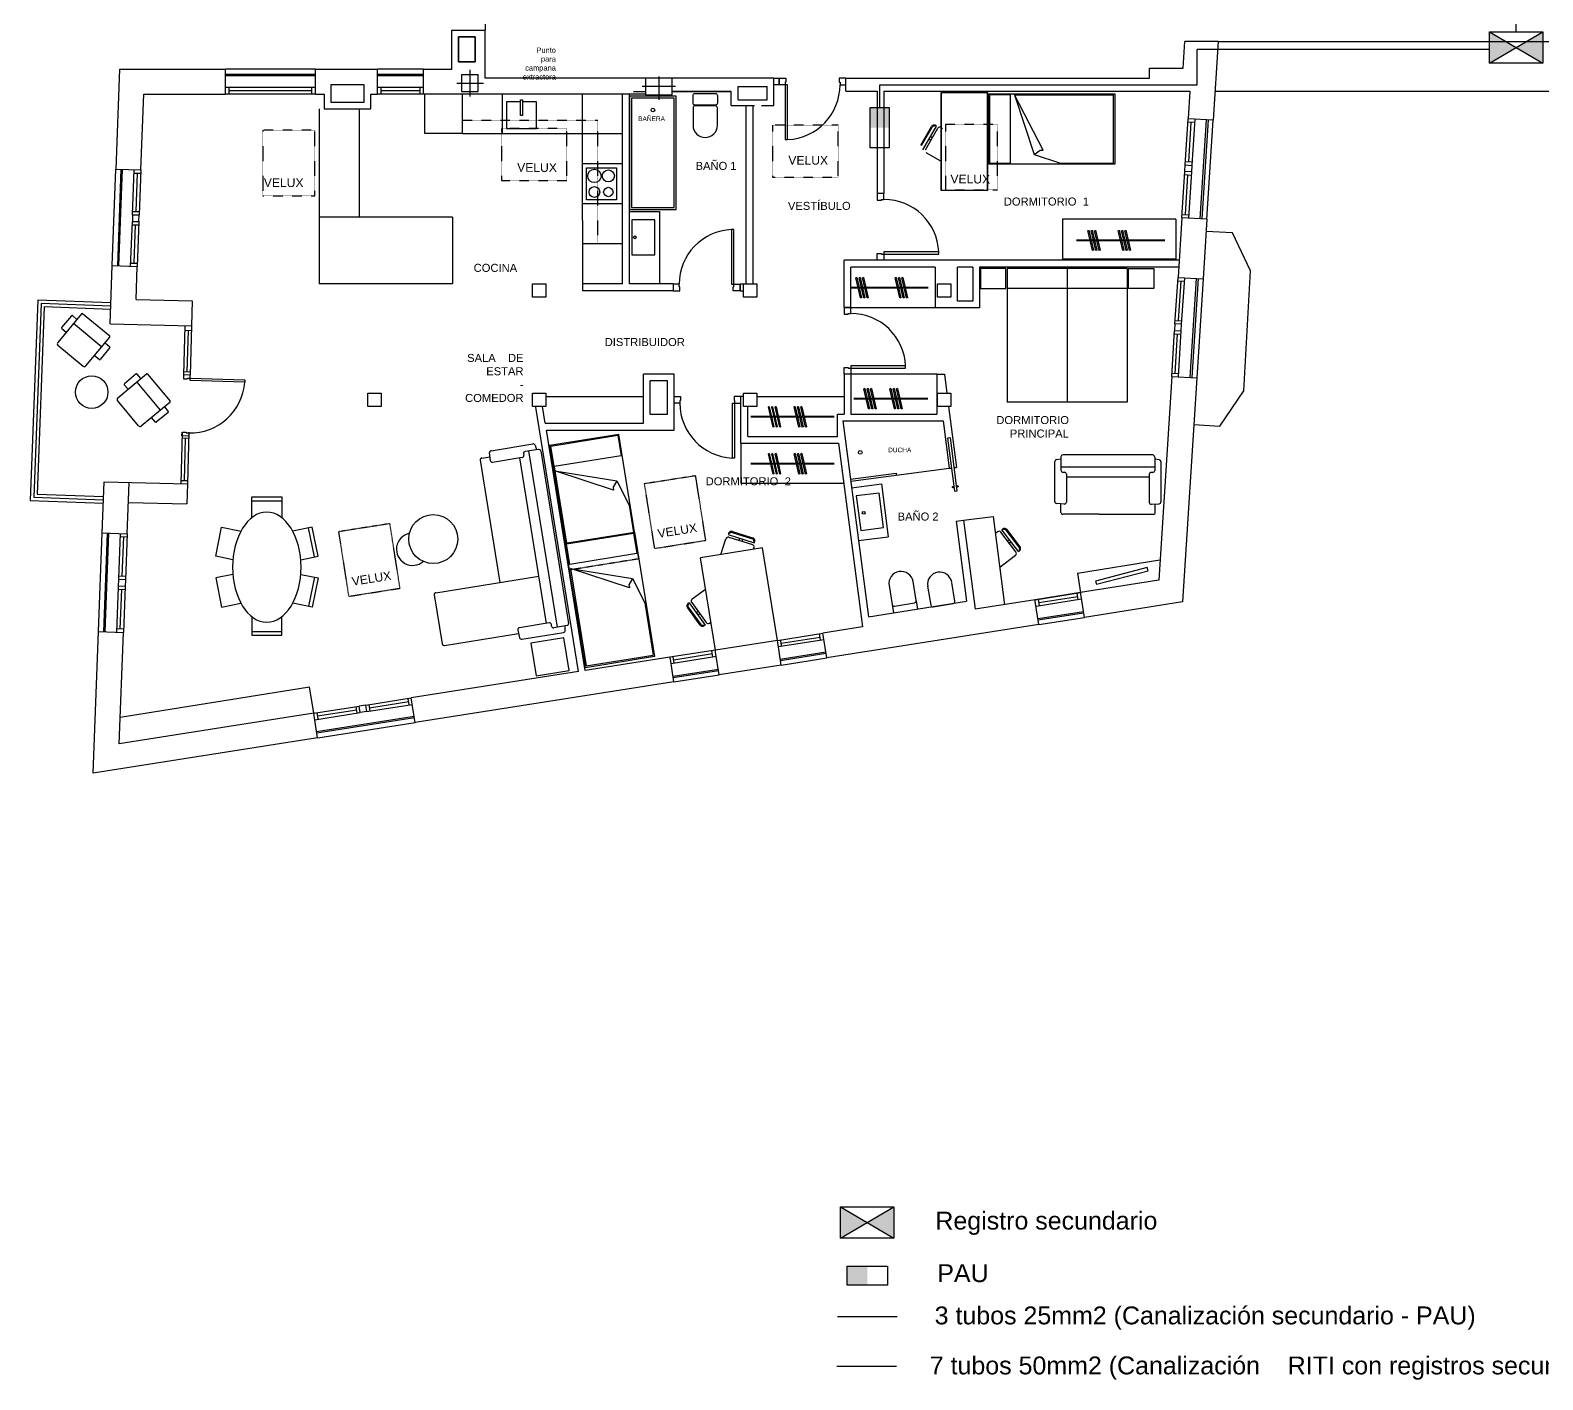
# Model space of a CAD drawing. Header units: millimetres. Extents: x -273070 to 132618, y -138782 to 20405.
# Drawn here: x -114873 to -89479, y -58194 to -35532 of the extents above; entities that cross this region are included whole.
import ezdxf

# ---------------------------------------------------------------- set-up
doc = ezdxf.new("R2010")
doc.units = ezdxf.units.MM
doc.linetypes.add('ACAD_ISO03W100', pattern=[30, 12, -18])
for name, color, linetype in [('1. ESTR - CUBIERTA', 160, 'Continuous'), ('1. MURO', 1, 'Continuous'), ('1. MURO MODIF', 1, 'Continuous'), ('12. MOB', 5, 'Continuous'), ('12. MOB ASEOS+COCINAS', 5, 'Continuous'), ('12. MOBILIARIO', 5, 'Continuous'), ('3. CARP', 4, 'Continuous'), ('3. CARPINTERIA', 4, 'Continuous'), ('4.1 ESTR REFORMADO', 1, 'Continuous'), ('6. PROYECCIÓN', 251, 'Continuous'), ('_aislante', 251, 'Continuous'), ('CABLE DE REGISTROS SECUNDARIOS', 50, 'Continuous'), ('LEYENDA', 7, 'Continuous'), ('Telecomunicaciones', 3, 'Continuous'), ('TEXTO', 140, 'Continuous')]:
    doc.layers.add(name, color=color, linetype=linetype)
doc.styles.get("Standard").update_dxf_attribs({"font": 'arial.ttf'})
doc.styles.add('texto 2', font='arial.ttf', dxfattribs={"height": 0.06})

# ---------------------------------------------------------------- blocks, each defined once
blk = doc.blocks.new('WC')
for points in [[(-0.214, -0.183), (-0.477, -0.183, -0.414214), (-0.659, 0), (-0.659, 0, -0.414214), (-0.477, 0.182), (-0.214, 0.182, -0.414214), (-0.184, 0.152), (-0.184, -0.153, -0.414214)], [(-0.143, -0.183), (-0.03, -0.183, 0.414214), (0, -0.153), (0, 0.152, 0.414214), (-0.03, 0.182), (-0.143, 0.182, 0.414214), (-0.173, 0.152), (-0.173, -0.153, 0.414214)]]:
    blk.add_lwpolyline(points, format="xyb", close=True)

msp = doc.modelspace()

# ---------------------------------------------------------------- hatches: boundary and pattern name
at = {"layer": 'LEYENDA'}
h = msp.add_hatch(color=256, dxfattribs=at)
h.dxf.hatch_style = 1
h.paths.add_polyline_path([(-101267, -55290), (-101267, -55597), (-100897, -55597), (-100820, -55552)])
h.paths.add_polyline_path([(-100897, -55597), (-101267, -55597), (-101267, -55814)])
h.paths.add_polyline_path([(-100373, -55290), (-100820, -55552), (-100743, -55597), (-100373, -55597)])
h.paths.add_polyline_path([(-100373, -55597), (-100743, -55597), (-100373, -55814)])
h = msp.add_hatch(color=256, dxfattribs=at)
h.dxf.hatch_style = 1
h.paths.add_polyline_path([(-101158, -56604), (-100820, -56604), (-100820, -56289), (-101158, -56289)])
at = {"layer": 'Telecomunicaciones'}
h = msp.add_hatch(color=256, dxfattribs=at)
h.dxf.hatch_style = 1
h.paths.add_polyline_path([(-90375, -35560), (-90375, -35866), (-90004, -35866), (-89928, -35821)])
h.paths.add_polyline_path([(-90004, -35866), (-90375, -35866), (-90375, -36083)])
h.paths.add_polyline_path([(-89480, -35560), (-89928, -35821), (-89851, -35866), (-89480, -35866)])
h.paths.add_polyline_path([(-89480, -35866), (-89851, -35866), (-89480, -36083)])
h = msp.add_hatch(color=256, dxfattribs=at)
h.dxf.hatch_style = 1
h.paths.add_polyline_path([(-100769, -36827), (-100769, -37166), (-100454, -37166), (-100454, -36827)])

# ---------------------------------------------------------------- linework, layer by layer
for points in [[(-112188, -41376), (-112187, -41323), (-112299, -41320), (-112300, -41384), (-112233, -41386), (-112233, -41375), (-112188, -41376)], [(-112213, -42295), (-112214, -42348), (-112326, -42345), (-112324, -42280), (-112257, -42282), (-112257, -42293), (-112213, -42295)]]:
    msp.add_lwpolyline(points)
msp.add_lwpolyline([(-112188, -41376), (-111270, -41401), (-111271, -41440), (-112189, -41415)], close=True)
msp.add_arc((-112189, -41375), 920, 268.5034, 355.9638)
at = {"layer": '1. ESTR - CUBIERTA'}
for p, q in [((-107681, -36064), (-107681, -35644)), ((-107681, -35644), (-107401, -35644)), ((-107401, -35644), (-107401, -36064)), ((-107401, -36064), (-107681, -36064))]:
    msp.add_line(p, q, dxfattribs=at)
at = {"layer": '1. MURO'}
for p, q in [((-107235, -28868), (-107235, -35532)), ((-107795, -36185), (-107795, -35532)), ((-107793, -35532), (-107235, -35532)), ((-107235, -36339), (-107235, -35532)), ((-107401, -35644), (-107681, -35644)), ((-107681, -35644), (-107681, -36064)), ((-107401, -36064), (-107401, -35644)), ((-95517, -36171), (-95489, -35723)), ((-94928, -35723), (-95489, -35723)), ((-94928, -35723), (-95012, -37042)), ((-94928, -35723), (-84928, -35723)), ((-94928, -35723), (-94928, -35723)), ((-113433, -37862), (-113370, -36186)), ((-113370, -36186), (-111595, -36186)), ((-111595, -36606), (-111595, -36186)), ((-110085, -36186), (-109042, -36186)), ((-110085, -36606), (-110085, -36186)), ((-109042, -36606), (-109042, -36186)), ((-108269, -36185), (-107795, -36185)), ((-108269, -36607), (-108269, -36185)), ((-107681, -36064), (-107401, -36064)), ((-107401, -36064), (-107401, -36064)), ((-96081, -36171), (-95517, -36171)), ((-96081, -36334), (-96081, -36171)), ((-109266, -36448), (-109826, -36448)), ((-109826, -36448), (-109826, -36739)), ((-109266, -36739), (-109266, -36448)), ((-102389, -36339), (-107235, -36339)), ((-104743, -36558), (-104545, -36558)), ((-104097, -36558), (-103103, -36558)), ((-103103, -36558), (-104097, -36558)), ((-103103, -36797), (-103103, -36558)), ((-102985, -36702), (-102985, -36478)), ((-102985, -36478), (-102501, -36478)), ((-102501, -36702), (-102501, -36478)), ((-102389, -36337), (-102299, -36337)), ((-102389, -36797), (-102389, -36339)), ((-102389, -36366), (-102389, -36339)), ((-102299, -36449), (-102389, -36449)), ((-102299, -36337), (-102299, -36449)), ((-101179, -36337), (-98589, -36337)), ((-101179, -36557), (-101179, -36337)), ((-101179, -36557), (-100651, -36557)), ((-100539, -36557), (-95402, -36557)), ((-98589, -36334), (-96081, -36334)), ((-95402, -36557), (-95431, -37015)), ((-94981, -36557), (-84885, -36557)), ((-113014, -37878), (-112966, -36606)), ((-112966, -36606), (-111595, -36606)), ((-110085, -36606), (-109938, -36606)), ((-109938, -36606), (-109938, -36851)), ((-109826, -36739), (-109266, -36739)), ((-109154, -36606), (-109042, -36606)), ((-109154, -36851), (-109154, -36606)), ((-104545, -36607), (-108269, -36607)), ((-104929, -39792), (-104929, -36594)), ((-104811, -39792), (-104811, -36594)), ((-103103, -36797), (-102713, -36797)), ((-102985, -36702), (-102501, -36702)), ((-102851, -39792), (-102851, -36797)), ((-102734, -39792), (-102734, -36797)), ((-102595, -36797), (-102389, -36797)), ((-109938, -36851), (-109154, -36851)), ((-95011, -37042), (-95431, -37019)), ((-95488, -37906), (-95481, -37794)), ((-95481, -37794), (-95369, -37801)), ((-95369, -37801), (-95377, -37912)), ((-113433, -37862), (-113014, -37877)), ((-95377, -37912), (-95488, -37906)), ((-100539, -38275), (-100651, -38275)), ((-113154, -38629), (-113158, -38741)), ((-113158, -38741), (-113047, -38746)), ((-113154, -38629), (-113042, -38634)), ((-113047, -38746), (-113042, -38634)), ((-95538, -38681), (-95601, -39680)), ((-95118, -38704), (-95538, -38681)), ((-95118, -38704), (-95182, -39707)), ((-113532, -40461), (-113495, -39485)), ((-113495, -39485), (-113075, -39500)), ((-113096, -40052), (-113075, -39501)), ((-101206, -40189), (-101206, -39395)), ((-95583, -39395), (-101206, -39395)), ((-101094, -40189), (-101094, -39513)), ((-99677, -39513), (-101094, -39513)), ((-99677, -39513), (-99677, -40195)), ((-99050, -39513), (-99305, -39513)), ((-99050, -39513), (-99050, -40083)), ((-95591, -39513), (-98938, -39513)), ((-98938, -39513), (-98938, -40195)), ((-106440, -40016), (-106440, -39792)), ((-106440, -39792), (-106216, -39792)), ((-106216, -39792), (-106216, -40016)), ((-104929, -39792), (-105601, -39792)), ((-105601, -39792), (-105601, -39909)), ((-104076, -39792), (-104811, -39792)), ((-104076, -39792), (-104076, -39909)), ((-102956, -39792), (-102900, -39792)), ((-102956, -39909), (-102956, -39792)), ((-102900, -40016), (-102900, -39792)), ((-102900, -39792), (-102676, -39792)), ((-102676, -39792), (-102676, -40016)), ((-99641, -40016), (-99641, -39792)), ((-99641, -39792), (-99417, -39792)), ((-99417, -39792), (-99417, -40016)), ((-95602, -39684), (-95182, -39707)), ((-113096, -40052), (-112154, -40077)), ((-112154, -40077), (-112165, -40497)), ((-106216, -40016), (-106440, -40016)), ((-104076, -39909), (-105601, -39909)), ((-102956, -39909), (-102900, -39909)), ((-102676, -40016), (-102900, -40016)), ((-99417, -40016), (-99641, -40016)), ((-99050, -40083), (-99305, -40083)), ((-98938, -40195), (-99677, -40195)), ((-113532, -40461), (-112165, -40497)), ((-95655, -40460), (-95662, -40572)), ((-95662, -40572), (-95550, -40578)), ((-95543, -40466), (-95655, -40460)), ((-95550, -40578), (-95543, -40466)), ((-104063, -41309), (-104578, -41309)), ((-104578, -42132), (-104578, -41309)), ((-104063, -42250), (-104063, -41309)), ((-99649, -41309), (-99524, -41309)), ((-99649, -41309), (-99649, -41981)), ((-99524, -41309), (-99483, -41628)), ((-95708, -41346), (-95927, -44769)), ((-95708, -41346), (-95289, -41368)), ((-95289, -41368), (-95529, -45132)), ((-109206, -41852), (-109206, -41628)), ((-109206, -41628), (-108982, -41628)), ((-108982, -41628), (-108982, -41852)), ((-106440, -41852), (-106440, -41628)), ((-106440, -41628), (-106216, -41628)), ((-106216, -41628), (-106216, -41852)), ((-104175, -41421), (-104466, -41421)), ((-104466, -41981), (-104466, -41421)), ((-104175, -41981), (-104175, -41421)), ((-102900, -41852), (-102900, -41628)), ((-102900, -41628), (-102676, -41628)), ((-102676, -41628), (-102676, -41852)), ((-99641, -41852), (-99641, -41628)), ((-99641, -41628), (-99417, -41628)), ((-99417, -41628), (-99417, -41852)), ((-108982, -41852), (-109206, -41852)), ((-106216, -41852), (-106440, -41852)), ((-105668, -46302), (-106383, -41861)), ((-106226, -42132), (-106271, -41852)), ((-102943, -42468), (-102943, -41684)), ((-102676, -41852), (-102900, -41852)), ((-102825, -42356), (-102825, -41852)), ((-99417, -41852), (-99641, -41852)), ((-99454, -41852), (-99321, -42872)), ((-106226, -42132), (-104578, -42132)), ((-104466, -41981), (-104175, -41981)), ((-101318, -42356), (-101318, -41981)), ((-101228, -42093), (-100799, -45385)), ((-99546, -42093), (-99443, -42888)), ((-106207, -42250), (-104063, -42250)), ((-105557, -46284), (-106207, -42250)), ((-101303, -42468), (-100901, -45552)), ((-99443, -42888), (-99405, -42883)), ((-99358, -42877), (-99321, -42872)), ((-113665, -43972), (-113632, -43114)), ((-113632, -43114), (-112235, -43151)), ((-113245, -43987), (-113213, -43130)), ((-112235, -43151), (-112244, -43487)), ((-113225, -43461), (-112244, -43487)), ((-99327, -43776), (-99205, -43760)), ((-99327, -43776), (-99152, -45119)), ((-99205, -43760), (-99010, -45254)), ((-113665, -43972), (-113245, -43987)), ((-113390, -44867), (-113386, -44755)), ((-113278, -44871), (-113390, -44867)), ((-113274, -44759), (-113386, -44755)), ((-113274, -44759), (-113278, -44871)), ((-95927, -44769), (-97240, -44976)), ((-100799, -45385), (-99152, -45119)), ((-98002, -45096), (-99010, -45254)), ((-97998, -45124), (-98002, -45096)), ((-97937, -45511), (-97998, -45124)), ((-97236, -45004), (-97240, -44976)), ((-97175, -45391), (-97236, -45004)), ((-95529, -45132), (-97175, -45391)), ((-113818, -48010), (-113727, -45628)), ((-113727, -45628), (-113307, -45644)), ((-113379, -47515), (-113307, -45644)), ((-100901, -45552), (-101567, -45657)), ((-101561, -45692), (-101567, -45657)), ((-101501, -46070), (-101561, -45692)), ((-97937, -45511), (-101501, -46071)), ((-102329, -45777), (-103370, -45940)), ((-103365, -45977), (-103370, -45940)), ((-102324, -45812), (-102329, -45777)), ((-102264, -46192), (-102324, -45812)), ((-104132, -46060), (-105557, -46284)), ((-104126, -46096), (-104132, -46060)), ((-104066, -46475), (-104126, -46096)), ((-103304, -46355), (-103365, -45977)), ((-102264, -46192), (-103304, -46355)), ((-105668, -46302), (-108476, -46744)), ((-104066, -46475), (-108411, -47159)), ((-109332, -46991), (-109350, -46880)), ((-109239, -46863), (-109349, -46880)), ((-109221, -46973), (-109332, -46991)), ((-109237, -46872), (-109239, -46863)), ((-109221, -46973), (-109237, -46872)), ((-108411, -47161), (-108476, -46744)), ((-110113, -47001), (-113379, -47515)), ((-110106, -47039), (-110112, -47001)), ((-110048, -47416), (-110106, -47039)), ((-110048, -47416), (-113818, -48010))]:
    msp.add_line(p, q, dxfattribs=at)
at = {"layer": '1. MURO', "color": 1}
for p, q in [((-100651, -36557), (-100651, -38275)), ((-100539, -36557), (-100539, -38275)), ((-99305, -40083), (-99305, -39513)), ((-101206, -41309), (-101206, -41981)), ((-101094, -41309), (-101094, -41981)), ((-102900, -41684), (-102943, -41684)), ((-101318, -41981), (-101206, -41981)), ((-101228, -42093), (-99546, -42093)), ((-101094, -41981), (-99649, -41981)), ((-102825, -42356), (-101318, -42356)), ((-102943, -42468), (-101303, -42468))]:
    msp.add_line(p, q, dxfattribs=at)
at = {"layer": '1. MURO MODIF'}
msp.add_lwpolyline([(-107631, -36278), (-107631, -36558), (-107351, -36558), (-107351, -36278)], close=True, dxfattribs=at)
at = {"layer": '12. MOB'}
for p, q in [((-114010, -40293), (-114411, -40775)), ((-114182, -40325), (-114347, -40523)), ((-114089, -40388), (-114166, -40323)), ((-113538, -40671), (-113994, -40292)), ((-114345, -40538), (-114268, -40603)), ((-113673, -40851), (-114146, -40457)), ((-114407, -40822), (-113985, -41174)), ((-113938, -41169), (-113536, -40687)), ((-113536, -40862), (-113701, -41060)), ((-113615, -40782), (-113538, -40846)), ((-113717, -41062), (-113794, -40997)), ((-113402, -41705), (-112920, -41304)), ((-113095, -41303), (-113293, -41468)), ((-113015, -41382), (-113079, -41305)), ((-112904, -41305), (-112525, -41761)), ((-113294, -41484), (-113230, -41561)), ((-113084, -41440), (-112690, -41913)), ((-113055, -42174), (-113406, -41752)), ((-112526, -41777), (-113008, -42178)), ((-112621, -41856), (-112556, -41933)), ((-112771, -42112), (-112836, -42035)), ((-112558, -41949), (-112756, -42114))]:
    msp.add_line(p, q, dxfattribs=at)
msp.add_circle((-113841, -41608), 273, dxfattribs=at)
for centre, radius, start, end in [((-114173, -40332), 11.2, 50.2286, 140.2286), ((-114001, -40300), 11.2, 50.2286, 140.2286), ((-114338, -40530), 11.2, 140.2286, 230.2286), ((-114385, -40797), 33.6, 140.2286, 230.2286), ((-113545, -40680), 11.2, 320.2286, 50.2286), ((-113545, -40855), 11.2, 320.2286, 50.2286), ((-113710, -41053), 11.2, 230.2286, 320.2286), ((-113964, -41148), 33.6, 230.2286, 320.2286), ((-113088, -41312), 11.2, 39.7714, 129.7714), ((-112913, -41312), 11.2, 39.7714, 129.7714), ((-113286, -41477), 11.2, 129.7714, 219.7714), ((-113381, -41731), 33.6, 129.7714, 219.7714), ((-112533, -41768), 11.2, 309.7714, 39.7714), ((-112763, -42105), 11.2, 219.7714, 309.7714), ((-112565, -41940), 11.2, 309.7714, 39.7714), ((-113030, -42152), 33.6, 219.7714, 309.7714)]:
    msp.add_arc(centre, radius, start, end, dxfattribs=at)
at = {"layer": '12. MOB ASEOS+COCINAS'}
msp.add_line((-109346, -36981), (-109346, -36982), dxfattribs=at)
at = {"layer": '12. MOBILIARIO'}
for p, q in [((-108247, -37266), (-108247, -36607)), ((-107617, -37266), (-107617, -36594)), ((-106945, -37266), (-106945, -36594)), ((-106642, -36735), (-106877, -36735)), ((-106877, -36735), (-106877, -37183)), ((-106642, -36966), (-106642, -36699)), ((-106642, -36699), (-106609, -36699)), ((-106609, -36699), (-106609, -36966)), ((-106609, -36699), (-106609, -36699)), ((-106373, -36735), (-106609, -36735)), ((-106373, -37183), (-106373, -36735)), ((-105601, -38728), (-105601, -36594)), ((-104027, -36639), (-104811, -36639)), ((-104811, -36639), (-104811, -38543)), ((-104061, -36673), (-104778, -36673)), ((-104778, -36673), (-104778, -38510)), ((-104061, -38510), (-104061, -36673)), ((-104027, -38543), (-104027, -36639)), ((-99587, -36583), (-99587, -38215)), ((-98802, -36583), (-99587, -36583)), ((-99579, -36583), (-99579, -38215)), ((-98794, -36583), (-99579, -36583)), ((-98802, -38215), (-98802, -36583)), ((-98794, -38215), (-98794, -36583)), ((-98777, -36602), (-96661, -36602)), ((-98777, -37778), (-98777, -36602)), ((-98766, -36618), (-98766, -37761)), ((-98417, -36618), (-98766, -36618)), ((-98417, -37761), (-98417, -36618)), ((-98345, -36618), (-97648, -36618)), ((-98345, -36618), (-98016, -37620)), ((-97866, -37543), (-98345, -36618)), ((-98345, -36618), (-96690, -36618)), ((-96690, -36618), (-96690, -37761)), ((-96661, -36602), (-96661, -37778)), ((-110021, -36851), (-110021, -39792)), ((-109349, -36851), (-109349, -38672)), ((-106609, -36966), (-106642, -36966)), ((-107617, -37266), (-108247, -37266)), ((-107617, -37266), (-105601, -37266)), ((-106877, -37183), (-106373, -37183)), ((-105601, -37266), (-104929, -37266)), ((-99922, -37459), (-99744, -37150)), ((-99908, -37467), (-99730, -37158)), ((-99887, -37538), (-99658, -37140)), ((-99842, -37539), (-99635, -37178)), ((-99726, -37336), (-99759, -37317)), ((-99582, -37164), (-99555, -37179)), ((-99752, -37381), (-99785, -37362)), ((-98016, -37620), (-97919, -37543)), ((-97919, -37543), (-97866, -37543)), ((-104929, -37776), (-105601, -37776)), ((-99587, -37731), (-99828, -37592)), ((-96661, -37778), (-98777, -37778)), ((-98766, -37761), (-98417, -37761)), ((-98016, -37620), (-97576, -37761)), ((-97576, -37761), (-96690, -37761)), ((-105536, -37844), (-105032, -37844)), ((-105536, -38382), (-105536, -37844)), ((-105032, -37844), (-105032, -38382)), ((-99587, -38215), (-98802, -38215)), ((-99579, -38215), (-98794, -38215)), ((-104929, -38448), (-105601, -38448)), ((-105032, -38382), (-105536, -38382)), ((-104811, -38543), (-104027, -38543)), ((-104811, -38576), (-104307, -38576)), ((-104778, -38510), (-104061, -38510)), ((-104307, -38576), (-104307, -39792)), ((-107784, -38672), (-110021, -38672)), ((-107784, -38672), (-107784, -39792)), ((-105601, -38728), (-105601, -39792)), ((-104384, -38717), (-104771, -38717)), ((-104771, -38717), (-104771, -39302)), ((-104384, -39302), (-104384, -38717)), ((-97542, -38704), (-97542, -39376)), ((-95638, -38704), (-97542, -38704)), ((-95638, -38704), (-95638, -39376)), ((-97080, -39056), (-97307, -39056)), ((-97077, -39067), (-97307, -39067)), ((-96569, -39056), (-97212, -39056)), ((-96567, -39067), (-97212, -39067)), ((-97039, -39231), (-97117, -38893)), ((-97101, -38889), (-97023, -39227)), ((-97024, -39056), (-97062, -39056)), ((-96983, -39231), (-97061, -38893)), ((-97021, -39067), (-97060, -39067)), ((-97045, -38889), (-96967, -39227)), ((-96968, -39056), (-97006, -39056)), ((-96927, -39231), (-97005, -38893)), ((-96965, -39067), (-97004, -39067)), ((-96989, -38889), (-96911, -39227)), ((-96529, -39231), (-96607, -38893)), ((-96591, -38889), (-96513, -39227)), ((-96513, -39056), (-96552, -39056)), ((-96473, -39231), (-96551, -38893)), ((-96511, -39067), (-96550, -39067)), ((-96535, -38889), (-96457, -39227)), ((-96457, -39056), (-96496, -39056)), ((-96417, -39231), (-96495, -38893)), ((-96455, -39067), (-96494, -39067)), ((-96479, -38889), (-96401, -39227)), ((-95825, -39056), (-96440, -39056)), ((-95825, -39067), (-96438, -39067)), ((-104929, -39120), (-105601, -39120)), ((-104771, -39302), (-104384, -39302)), ((-97023, -39227), (-97039, -39231)), ((-96967, -39227), (-96983, -39231)), ((-96911, -39227), (-96927, -39231)), ((-96513, -39227), (-96529, -39231)), ((-96457, -39227), (-96473, -39231)), ((-96401, -39227), (-96417, -39231)), ((-98492, -39535), (-98918, -39535)), ((-98918, -39535), (-98918, -39871)), ((-98492, -39871), (-98492, -39535)), ((-98470, -39535), (-98470, -41775)), ((-96454, -39535), (-98470, -39535)), ((-95638, -39376), (-97542, -39376)), ((-97462, -39535), (-97462, -41775)), ((-96454, -39535), (-96454, -41775)), ((-96431, -39871), (-96431, -39535)), ((-96431, -39535), (-96006, -39535)), ((-96006, -39535), (-96006, -39871)), ((-107784, -39792), (-110021, -39792)), ((-100975, -39851), (-101094, -39851)), ((-100972, -39863), (-101094, -39863)), ((-100996, -39684), (-101012, -39688)), ((-100934, -40026), (-101012, -39688)), ((-100996, -39684), (-100918, -40023)), ((-100315, -39852), (-100957, -39852)), ((-100919, -39852), (-100957, -39852)), ((-100312, -39863), (-100957, -39863)), ((-100940, -39684), (-100956, -39688)), ((-100878, -40026), (-100956, -39688)), ((-100916, -39863), (-100955, -39863)), ((-100940, -39684), (-100862, -40023)), ((-100863, -39852), (-100901, -39852)), ((-100884, -39684), (-100900, -39688)), ((-100822, -40026), (-100900, -39688)), ((-100860, -39863), (-100899, -39863)), ((-100884, -39684), (-100806, -40023)), ((-100336, -39684), (-100353, -39688)), ((-100275, -40026), (-100353, -39688)), ((-100336, -39684), (-100258, -40023)), ((-100259, -39852), (-100298, -39852)), ((-100280, -39684), (-100297, -39688)), ((-100219, -40026), (-100297, -39688)), ((-100256, -39863), (-100295, -39863)), ((-100280, -39684), (-100202, -40023)), ((-100203, -39852), (-100242, -39852)), ((-100224, -39684), (-100241, -39688)), ((-100163, -40026), (-100241, -39688)), ((-100200, -39863), (-100239, -39863)), ((-100224, -39684), (-100146, -40023)), ((-99800, -39852), (-100186, -39852)), ((-99800, -39863), (-100183, -39863)), ((-100918, -40023), (-100934, -40026)), ((-100862, -40023), (-100878, -40026)), ((-100806, -40023), (-100822, -40026)), ((-100258, -40023), (-100275, -40026)), ((-100202, -40023), (-100219, -40026)), ((-100146, -40023), (-100163, -40026)), ((-98918, -39871), (-98492, -39871)), ((-96454, -39871), (-98470, -39871)), ((-96006, -39871), (-96431, -39871)), ((-101094, -40189), (-99677, -40189)), ((-99649, -41309), (-101094, -41309)), ((-100860, -41549), (-100876, -41553)), ((-100798, -41891), (-100876, -41553)), ((-100860, -41549), (-100782, -41887)), ((-100804, -41549), (-100820, -41553)), ((-100742, -41891), (-100820, -41553)), ((-100804, -41549), (-100726, -41887)), ((-100748, -41549), (-100764, -41553)), ((-100686, -41891), (-100764, -41553)), ((-100748, -41549), (-100670, -41887)), ((-100425, -41549), (-100442, -41553)), ((-100364, -41891), (-100442, -41553)), ((-100425, -41549), (-100347, -41887)), ((-100369, -41549), (-100386, -41553)), ((-100308, -41891), (-100386, -41553)), ((-100369, -41549), (-100291, -41887)), ((-100313, -41549), (-100330, -41553)), ((-100252, -41891), (-100330, -41553)), ((-100313, -41549), (-100235, -41887)), ((-106216, -41684), (-104578, -41684)), ((-102676, -41684), (-101206, -41684)), ((-102464, -41853), (-102480, -41857)), ((-102402, -42195), (-102480, -41857)), ((-102464, -41853), (-102386, -42191)), ((-102408, -41853), (-102424, -41857)), ((-102346, -42195), (-102424, -41857)), ((-102408, -41853), (-102330, -42191)), ((-102352, -41853), (-102368, -41857)), ((-102290, -42195), (-102368, -41857)), ((-102352, -41853), (-102274, -42191)), ((-102029, -41853), (-102046, -41857)), ((-101968, -42195), (-102046, -41857)), ((-102029, -41853), (-101951, -42191)), ((-101973, -41853), (-101990, -41857)), ((-101912, -42195), (-101990, -41857)), ((-101973, -41853), (-101895, -42191)), ((-101917, -41853), (-101934, -41857)), ((-101856, -42195), (-101934, -41857)), ((-101917, -41853), (-101839, -42191)), ((-100404, -41716), (-101046, -41716)), ((-100401, -41727), (-101046, -41727)), ((-100782, -41887), (-100798, -41891)), ((-100726, -41887), (-100742, -41891)), ((-100670, -41887), (-100686, -41891)), ((-100348, -41716), (-100387, -41716)), ((-100345, -41727), (-100384, -41727)), ((-100347, -41887), (-100364, -41891)), ((-100292, -41716), (-100331, -41716)), ((-100289, -41727), (-100328, -41727)), ((-100291, -41887), (-100308, -41891)), ((-99804, -41716), (-100275, -41716)), ((-99804, -41727), (-100272, -41727)), ((-100235, -41887), (-100252, -41891)), ((-96454, -41775), (-98470, -41775)), ((-102008, -42020), (-102777, -42020)), ((-102005, -42032), (-102777, -42032)), ((-101952, -42020), (-101991, -42020)), ((-101949, -42032), (-101988, -42032)), ((-101896, -42020), (-101935, -42020)), ((-101893, -42032), (-101932, -42032)), ((-101373, -42020), (-101879, -42020)), ((-101373, -42032), (-101876, -42032)), ((-104992, -42319), (-106153, -42506)), ((-106135, -42515), (-105007, -42333)), ((-105007, -42333), (-104952, -42677)), ((-104655, -44409), (-104992, -42319)), ((-102386, -42191), (-102402, -42195)), ((-102330, -42191), (-102346, -42195)), ((-102274, -42191), (-102290, -42195)), ((-101951, -42191), (-101968, -42195)), ((-101895, -42191), (-101912, -42195)), ((-101839, -42191), (-101856, -42195)), ((-107148, -42758), (-107160, -42627)), ((-107133, -42592), (-106433, -42479)), ((-106590, -42644), (-106586, -42670)), ((-106342, -42571), (-106563, -42606)), ((-106023, -45556), (-106500, -42596)), ((-106396, -42502), (-106374, -42576)), ((-106300, -42597), (-105834, -45492)), ((-106153, -42506), (-105873, -44247)), ((-106079, -42859), (-106135, -42515)), ((-102943, -42468), (-102943, -43140)), ((-102464, -42642), (-102480, -42646)), ((-102402, -42984), (-102480, -42646)), ((-102464, -42642), (-102386, -42980)), ((-102408, -42642), (-102424, -42646)), ((-102346, -42984), (-102424, -42646)), ((-102408, -42642), (-102330, -42980)), ((-102352, -42642), (-102368, -42646)), ((-102290, -42984), (-102368, -42646)), ((-102352, -42642), (-102274, -42980)), ((-102029, -42642), (-102046, -42646)), ((-101968, -42984), (-102046, -42646)), ((-102029, -42642), (-101951, -42980)), ((-101973, -42642), (-101990, -42646)), ((-101912, -42984), (-101990, -42646)), ((-101973, -42642), (-101895, -42980)), ((-101917, -42642), (-101934, -42646)), ((-101856, -42984), (-101934, -42646)), ((-101917, -42642), (-101839, -42980)), ((-107320, -42753), (-106990, -44804)), ((-107292, -42715), (-107154, -42693)), ((-106613, -42707), (-107110, -42788)), ((-106206, -45492), (-106654, -42714)), ((-104952, -42677), (-106079, -42859)), ((-106079, -42863), (-105968, -43551)), ((-102008, -42809), (-102777, -42809)), ((-102005, -42820), (-102777, -42820)), ((-101952, -42809), (-101991, -42809)), ((-101949, -42820), (-101988, -42820)), ((-101896, -42809), (-101935, -42809)), ((-101893, -42820), (-101932, -42820)), ((-101373, -42809), (-101879, -42809)), ((-101373, -42820), (-101876, -42820)), ((-101096, -43103), (-99443, -42888)), ((-97673, -43446), (-97673, -42772)), ((-97644, -42739), (-97568, -42729)), ((-97568, -42697), (-97568, -42920)), ((-97568, -42861), (-95993, -42861)), ((-96026, -42664), (-97535, -42664)), ((-95993, -42701), (-95993, -42924)), ((-95917, -42743), (-95993, -42734)), ((-95888, -43450), (-95888, -42776)), ((-106068, -42930), (-105027, -43096)), ((-105079, -43256), (-106068, -42930)), ((-106068, -42930), (-105872, -44146)), ((-105027, -43096), (-105087, -43203)), ((-105027, -43096), (-104818, -43507)), ((-102943, -43140), (-101216, -43140)), ((-102386, -42980), (-102402, -42984)), ((-102330, -42980), (-102346, -42984)), ((-102274, -42980), (-102290, -42984)), ((-101951, -42980), (-101968, -42984)), ((-101895, -42980), (-101912, -42984)), ((-101839, -42980), (-101856, -42984)), ((-101101, -43070), (-100337, -42970)), ((-101082, -43214), (-100582, -43149)), ((-100582, -43149), (-100466, -44038)), ((-100337, -42970), (-100332, -43004)), ((-97535, -42953), (-97509, -42953)), ((-97476, -42986), (-97476, -43455)), ((-97476, -43032), (-96085, -43032)), ((-96085, -42990), (-96085, -43459)), ((-96026, -42957), (-96052, -42957)), ((-111150, -43716), (-111150, -43369)), ((-111150, -43369), (-110651, -43369)), ((-110651, -43369), (-110651, -43716)), ((-105087, -43203), (-105079, -43256)), ((-100622, -43303), (-101005, -43353)), ((-101005, -43353), (-100929, -43934)), ((-100546, -43884), (-100622, -43303)), ((-111150, -43436), (-110651, -43436)), ((-104818, -43507), (-104744, -43964)), ((-97511, -43488), (-97642, -43479)), ((-97568, -43628), (-97568, -43490)), ((-96926, -43661), (-97535, -43661)), ((-96926, -43661), (-96018, -43661)), ((-96050, -43492), (-95918, -43483)), ((-95984, -43627), (-95984, -43488)), ((-111759, -44364), (-111659, -43875)), ((-111659, -43875), (-111334, -43942)), ((-110138, -43875), (-110467, -43943)), ((-110103, -44377), (-110203, -43889)), ((-110037, -44364), (-110138, -43875)), ((-100929, -43934), (-100546, -43884)), ((-99205, -43760), (-98707, -43695)), ((-98707, -43695), (-98513, -45182)), ((-98280, -44285), (-98559, -43920)), ((-98269, -44212), (-98486, -43928)), ((-98256, -44202), (-98473, -43918)), ((-105889, -44148), (-104728, -43961)), ((-105552, -46238), (-105889, -44148)), ((-105870, -44157), (-104742, -43976)), ((-105815, -44501), (-105870, -44157)), ((-104742, -43976), (-104687, -44320)), ((-104728, -43961), (-104391, -46051)), ((-103277, -44335), (-103194, -44070)), ((-103154, -44001), (-102716, -44139)), ((-103145, -44045), (-102748, -44169)), ((-103089, -43965), (-102748, -44072)), ((-103084, -43950), (-102744, -44057)), ((-102971, -44099), (-102960, -44062)), ((-102922, -44115), (-102910, -44078)), ((-100966, -44103), (-100466, -44038)), ((-98632, -43954), (-98669, -43982)), ((-98324, -44291), (-98577, -43961)), ((-98466, -44105), (-98436, -44082)), ((-98435, -44147), (-98404, -44123)), ((-111471, -44423), (-111759, -44364)), ((-110331, -44424), (-110037, -44364)), ((-104687, -44320), (-105815, -44501)), ((-102580, -44223), (-103619, -44390)), ((-103369, -45940), (-103619, -44390)), ((-102723, -44218), (-102732, -44247)), ((-102329, -45777), (-102580, -44223)), ((-98595, -44548), (-98331, -44346)), ((-97292, -44650), (-95909, -44427)), ((-111471, -44671), (-111759, -44730)), ((-110331, -44670), (-110037, -44730)), ((-105803, -44573), (-104762, -44738)), ((-104814, -44898), (-105803, -44573)), ((-105803, -44573), (-105540, -46206)), ((-100284, -44621), (-100284, -44621)), ((-99636, -44634), (-99636, -44634)), ((-97292, -44650), (-97239, -44982)), ((-96120, -44556), (-96987, -44781)), ((-96973, -44835), (-96106, -44610)), ((-96106, -44610), (-96120, -44556)), ((-111759, -44730), (-111659, -45219)), ((-110103, -44716), (-110203, -45205)), ((-110037, -44730), (-110138, -45219)), ((-108063, -44977), (-106334, -44698)), ((-104762, -44738), (-104823, -44846)), ((-104823, -44846), (-104814, -44898)), ((-104762, -44738), (-104553, -45150)), ((-103533, -44926), (-103758, -45088)), ((-100454, -44855), (-100402, -45173)), ((-99999, -45108), (-100050, -44790)), ((-99806, -44868), (-99754, -45186)), ((-99351, -45121), (-99402, -44803)), ((-96987, -44781), (-96973, -44835)), ((-111659, -45219), (-111336, -45152)), ((-110138, -45219), (-110465, -45151)), ((-108090, -45014), (-107958, -45834)), ((-105615, -45741), (-105726, -45053)), ((-104553, -45150), (-104412, -46025)), ((-103811, -45148), (-103543, -45520)), ((-103767, -45143), (-103524, -45480)), ((-100402, -45173), (-100379, -45317)), ((-100364, -45201), (-100027, -45147)), ((-99998, -45114), (-99976, -45252)), ((-99716, -45214), (-99379, -45159)), ((-97240, -44976), (-97239, -44982)), ((-111150, -45381), (-111150, -45693)), ((-110651, -45693), (-110651, -45381)), ((-104498, -45388), (-104391, -46051)), ((-103838, -45230), (-103629, -45520)), ((-103825, -45220), (-103616, -45510)), ((-103661, -45290), (-103692, -45313)), ((-103631, -45332), (-103662, -45355)), ((-111150, -45627), (-110651, -45627)), ((-111150, -45693), (-110651, -45693)), ((-107920, -45861), (-106678, -45661)), ((-106685, -45605), (-106656, -45733)), ((-106161, -45485), (-106658, -45565)), ((-106618, -45758), (-105918, -45645)), ((-106119, -45538), (-106123, -45512)), ((-105861, -45529), (-106081, -45565)), ((-105891, -45612), (-105893, -45535)), ((-103470, -45489), (-103445, -45471)), ((-105916, -45733), (-106468, -45822)), ((-106468, -45822), (-106379, -46375)), ((-105826, -46286), (-105916, -45733)), ((-104391, -46051), (-105552, -46238)), ((-105540, -46206), (-104412, -46025)), ((-106379, -46375), (-105826, -46286)), ((-113361, -47070), (-110184, -46559)), ((-110113, -47001), (-110184, -46559))]:
    msp.add_line(p, q, dxfattribs=at)
at = {"layer": '12. MOBILIARIO', "linetype": 'ACAD_ISO03W100', "ltscale": 0.005}
for p in [(-107617, -37042), (-105343, -39120)]:
    msp.add_line(p, (-105343, -37042), dxfattribs=at)
at = {"layer": '12. MOBILIARIO', "linetype": 'ACAD_ISO03W100', "ltscale": 0.003}
msp.add_line((-104655, -44409), (-105816, -44596), dxfattribs=at)
at = {"layer": '12. MOBILIARIO'}
for centre, radius in [((-104419, -36871), 30.8), ((-105402, -37979), 112), ((-105167, -37979), 101), ((-105402, -38248), 89.6), ((-105167, -38248), 78.4), ((-104723, -39009), 23.1), ((-100937, -42622), 30.8), ((-108106, -44076), 412), ((-100880, -43637), 23.1)]:
    msp.add_circle(centre, radius, dxfattribs=at)
for centre, radius, start, end in [((-99697, -37176), 53.4, 42.325, 150.081), ((-99697, -37176), 37.4, 60.9045, 150.081), ((-99601, -37198), 39, 60.081, 150.081), ((-107128, -42624), 32.8, 99.152, 185.3379), ((-106557, -42639), 32.8, 99.152, 189.152), ((-106428, -42511), 32.8, 16.277, 99.152), ((-106339, -42612), 41.8, 21.3089, 94.1478), ((-107287, -42748), 33.6, 99.152, 189.152), ((-107116, -42755), 32.8, 185.3379, 279.152), ((-106618, -42675), 32.8, 279.152, 9.152), ((-97640, -42772), 32.8, 97.125, 180), ((-97535, -42697), 32.8, 90, 180), ((-96035, -42705), 41.8, 5.0042, 77.8431), ((-95921, -42776), 32.8, 0, 82.875), ((-97535, -42920), 32.8, 180, 270), ((-97509, -42986), 32.8, 0, 90), ((-96052, -42990), 32.8, 90, 180), ((-96026, -42924), 32.8, 270, 0), ((-97640, -43446), 32.8, 180, 266.1859), ((-97535, -43628), 32.8, 180, 270), ((-97509, -43455), 32.8, 266.1859, 0), ((-96052, -43459), 32.8, 180, 273.8141), ((-96018, -43627), 33.6, 270, 0), ((-95921, -43450), 32.8, 273.8141, 0), ((-98516, -43951), 53.4, 37.4707, 145.2267), ((-98516, -43951), 37.4, 37.4707, 126.6472), ((-108452, -44246), 272, 101.67, 310.8796), ((-103156, -44082), 39, 72.5536, 162.5536), ((-103100, -44001), 53.4, 72.5536, 180.3095), ((-103100, -44001), 37.4, 72.5536, 161.7301), ((-102760, -44108), 37.4, 343.3771, 72.5536), ((-102760, -44206), 39, 342.5536, 72.5536), ((-102760, -44108), 53.4, 324.7977, 72.5536), ((-98608, -43985), 39, 37.4707, 127.4707), ((-98355, -44315), 39, 307.4707, 37.4707), ((-98298, -44234), 53.4, 289.7148, 37.4707), ((-98298, -44234), 37.4, 308.2942, 37.4707), ((-100252, -44823), 204, 99.152, 189.152), ((-100252, -44823), 204, 9.152, 99.152), ((-99604, -44835), 204, 99.152, 189.152), ((-99604, -44835), 204, 9.152, 99.152), ((-108058, -45009), 32.8, 99.152, 189.152), ((-103795, -45199), 53.4, 107.9944, 215.7504), ((-103795, -45199), 37.4, 126.5739, 215.7504), ((-103736, -45120), 39, 125.7504, 215.7504), ((-100369, -45168), 33.6, 189.152, 279.152), ((-100032, -45114), 33.6, 279.152, 9.152), ((-99721, -45180), 33.6, 189.152, 279.152), ((-99384, -45126), 33.6, 279.152, 9.152), ((-106653, -45597), 32.8, 99.152, 192.9661), ((-106156, -45517), 32.8, 9.152, 99.152), ((-106087, -45533), 32.8, 189.152, 279.152), ((-105923, -45613), 32.8, 279.152, 2.027), ((-105866, -45497), 32.8, 279.152, 9.152), ((-103586, -45488), 53.4, 215.7504, 323.5063), ((-103586, -45488), 37.4, 215.7504, 304.9268), ((-103493, -45457), 39, 215.7504, 305.7504), ((-107926, -45829), 32.8, 189.152, 279.152), ((-106624, -45726), 32.8, 192.9661, 279.152)]:
    msp.add_arc(centre, radius, start, end, dxfattribs=at)
at = {"layer": '12. MOBILIARIO', "extrusion": (0, 0, -1)}
msp.add_ellipse((-110901, -44549), major_axis=(0, 924), ratio=0.622382, dxfattribs=at)
at = {"layer": '3. CARP'}
for p, q in [((-107681, -35532), (-107681, -35532)), ((-110085, -36494), (-111595, -36494)), ((-111539, -36494), (-111539, -36606)), ((-110149, -36550), (-111539, -36550)), ((-110149, -36495), (-110149, -36607)), ((-108269, -36495), (-109042, -36494)), ((-108986, -36494), (-108986, -36606)), ((-108333, -36551), (-108986, -36550)), ((-108333, -36495), (-108333, -36607)), ((-110085, -36606), (-111595, -36606)), ((-108269, -36607), (-109042, -36606)), ((-95481, -37793), (-95431, -37019)), ((-95323, -37082), (-95435, -37075)), ((-95319, -37024), (-95369, -37799)), ((-95421, -37740), (-95379, -37079)), ((-95477, -37737), (-95365, -37743)), ((-113154, -38629), (-113126, -37874)), ((-113128, -37930), (-113016, -37934)), ((-113096, -38576), (-113072, -37932)), ((-113014, -37878), (-113042, -38634)), ((-95538, -38680), (-95488, -37906)), ((-95381, -37969), (-95492, -37962)), ((-95479, -38627), (-95437, -37965)), ((-95377, -37911), (-95427, -38686)), ((-113152, -38574), (-113040, -38578)), ((-113187, -39497), (-113158, -38741)), ((-113161, -38797), (-113049, -38802)), ((-113129, -39443), (-113105, -38799)), ((-113047, -38746), (-113075, -39501)), ((-95535, -38624), (-95423, -38630)), ((-113185, -39441), (-113073, -39445)), ((-95655, -40460), (-95602, -39685)), ((-95605, -39741), (-95494, -39747)), ((-95595, -40407), (-95550, -39744)), ((-95543, -40466), (-95490, -39693)), ((-114691, -40121), (-114815, -43374)), ((-113521, -40165), (-114691, -40121)), ((-114638, -40179), (-114757, -43320)), ((-113523, -40221), (-114638, -40179)), ((-112277, -40494), (-112299, -41320)), ((-112279, -40571), (-112167, -40574)), ((-112223, -40572), (-112241, -41266)), ((-112165, -40497), (-112187, -41323)), ((-95708, -41347), (-95662, -40572)), ((-95665, -40628), (-95554, -40634)), ((-95651, -40404), (-95539, -40410)), ((-95596, -41353), (-95550, -40578)), ((-95649, -41294), (-95610, -40631)), ((-112297, -41264), (-112185, -41267)), ((-95705, -41291), (-95593, -41297)), ((-112324, -42280), (-112347, -43148)), ((-112215, -42387), (-112327, -42384)), ((-112271, -42385), (-112290, -43094)), ((-112212, -42283), (-112235, -43151)), ((-112345, -43092), (-112233, -43095)), ((-114815, -43374), (-113643, -43418)), ((-114757, -43320), (-113641, -43362)), ((-113419, -45639), (-113357, -43983)), ((-113247, -44043), (-113359, -44039)), ((-113328, -44702), (-113303, -44041)), ((-113245, -43987), (-113274, -44759)), ((-113245, -43987), (-113245, -43987)), ((-113280, -44927), (-113392, -44923)), ((-113272, -44704), (-113384, -44700)), ((-113361, -45586), (-113336, -44925)), ((-113278, -44871), (-113307, -45644)), ((-98002, -45096), (-97240, -44976)), ((-97223, -45086), (-97985, -45206)), ((-97929, -45198), (-97947, -45087)), ((-97938, -45142), (-97286, -45040)), ((-97277, -45095), (-97295, -44984)), ((-113305, -45588), (-113417, -45584)), ((-102329, -45777), (-101567, -45657)), ((-101604, -45776), (-101622, -45665)), ((-103370, -45940), (-104132, -46060)), ((-103410, -46060), (-103428, -45949)), ((-101549, -45767), (-102312, -45888)), ((-102256, -45879), (-102274, -45769)), ((-102265, -45824), (-101613, -45721)), ((-101549, -45767), (-101549, -45767)), ((-103353, -46051), (-104114, -46171)), ((-104059, -46162), (-104076, -46053)), ((-103419, -46005), (-104067, -46108)), ((-110113, -47000), (-109350, -46880)), ((-110048, -47046), (-109391, -46943)), ((-109382, -46998), (-109400, -46888)), ((-109239, -46863), (-108476, -46743)), ((-109221, -46973), (-108461, -46854)), ((-109166, -46965), (-109184, -46854)), ((-109175, -46910), (-108518, -46806)), ((-108509, -46862), (-108526, -46751)), ((-110095, -47111), (-109332, -46991)), ((-110040, -47102), (-110057, -46991))]:
    msp.add_line(p, q, dxfattribs=at)
at = {"layer": '3. CARPINTERIA', "color": 6}
for p, q in [((-102299, -36449), (-102299, -36337)), ((-102299, -36337), (-102185, -36337)), ((-102196, -36449), (-102299, -36449)), ((-102185, -36404), (-102196, -36404)), ((-102196, -36404), (-102196, -36449)), ((-102196, -36449), (-102196, -37367)), ((-102157, -36449), (-102196, -36449)), ((-102185, -36337), (-102185, -36404)), ((-102157, -37367), (-102157, -36449)), ((-101179, -36337), (-101289, -36337)), ((-101289, -36337), (-101289, -36404)), ((-101289, -36404), (-101277, -36404)), ((-101277, -36404), (-101277, -36449)), ((-101277, -36449), (-101179, -36449)), ((-101179, -36449), (-101179, -36337)), ((-102196, -37367), (-102157, -37367)), ((-100539, -38275), (-100651, -38275)), ((-100651, -38275), (-100651, -38385)), ((-100539, -38373), (-100539, -38275)), ((-100651, -38385), (-100583, -38385)), ((-100583, -38385), (-100583, -38373)), ((-100583, -38373), (-100539, -38373)), ((-103060, -38879), (-103099, -38879)), ((-103099, -38879), (-103099, -39797)), ((-103060, -39797), (-103060, -38879)), ((-100651, -39395), (-100651, -39281)), ((-100651, -39281), (-100583, -39281)), ((-100583, -39281), (-100583, -39292)), ((-100583, -39292), (-100539, -39292)), ((-99620, -39253), (-100539, -39253)), ((-100539, -39253), (-100539, -39292)), ((-100539, -39292), (-99620, -39292)), ((-100539, -39292), (-100539, -39395)), ((-99620, -39292), (-99620, -39253)), ((-100539, -39395), (-100651, -39395)), ((-103978, -39797), (-104076, -39797)), ((-104076, -39797), (-104076, -39909)), ((-103978, -39842), (-103978, -39797)), ((-103967, -39842), (-103978, -39842)), ((-103967, -39909), (-103967, -39842)), ((-103099, -39797), (-103060, -39797)), ((-103071, -39909), (-103071, -39842)), ((-103071, -39842), (-103060, -39842)), ((-103060, -39797), (-102956, -39797)), ((-103060, -39842), (-103060, -39797)), ((-102956, -39797), (-102956, -39909)), ((-104076, -39909), (-103967, -39909)), ((-102956, -39909), (-103071, -39909)), ((-101094, -40189), (-101206, -40189)), ((-101206, -40189), (-101206, -40298)), ((-101206, -40298), (-101139, -40298)), ((-101139, -40298), (-101139, -40287)), ((-101139, -40287), (-101094, -40287)), ((-101094, -40287), (-101094, -40189)), ((-101206, -41309), (-101206, -41195)), ((-101206, -41195), (-101139, -41195)), ((-101094, -41309), (-101206, -41309)), ((-101139, -41195), (-101139, -41206)), ((-101139, -41206), (-101094, -41206)), ((-100176, -41167), (-101094, -41167)), ((-101094, -41167), (-101094, -41206)), ((-101094, -41206), (-100176, -41206)), ((-101094, -41206), (-101094, -41309)), ((-100176, -41206), (-100176, -41167)), ((-104063, -41796), (-104063, -41684)), ((-104063, -41684), (-103954, -41684)), ((-103965, -41796), (-104063, -41796)), ((-103954, -41752), (-103965, -41752)), ((-103965, -41752), (-103965, -41796)), ((-103954, -41684), (-103954, -41752)), ((-103085, -42715), (-103085, -41796)), ((-103085, -41796), (-103046, -41796)), ((-102943, -41684), (-103057, -41684)), ((-103057, -41684), (-103057, -41752)), ((-103057, -41752), (-103046, -41752)), ((-103046, -41752), (-103046, -41796)), ((-103046, -41796), (-103046, -42715)), ((-103046, -41796), (-102943, -41796)), ((-102943, -41796), (-102943, -41684)), ((-99420, -42376), (-99470, -42383)), ((-99470, -42383), (-99354, -43271)), ((-99310, -43265), (-99420, -42376)), ((-103046, -42715), (-103085, -42715)), ((-99354, -43271), (-99310, -43265))]:
    msp.add_line(p, q, dxfattribs=at)
at = {"layer": '3. CARPINTERIA', "color": 1}
for p, q in [((-101206, -40189), (-101094, -40189)), ((-101094, -41309), (-101206, -41309))]:
    msp.add_line(p, q, dxfattribs=at)
at = {"layer": '3. CARPINTERIA', "color": 6}
for centre in [(-99381, -43203), (-99302, -43192)]:
    msp.add_circle(centre, 10.3, dxfattribs=at)
for centre, start, end in [((-102197, -36448), 272.5122, 359.9727), ((-100539, -39293), 2.5122, 89.9727), ((-103059, -39798), 92.5122, 179.9727), ((-101095, -41207), 2.5122, 89.9727), ((-103045, -41796), 180.0273, 267.4878)]:
    msp.add_arc(centre, 920, start, end, dxfattribs=at)
at = {"layer": '4.1 ESTR REFORMADO', "color": 8}
for points in [[(-107491, -36194), (-107491, -36642)], [(-107710, -36418), (-107262, -36418)]]:
    msp.add_lwpolyline(points, dxfattribs=at)
at = {"layer": '4.1 ESTR REFORMADO'}
msp.add_lwpolyline([(-104097, -36334), (-104545, -36334), (-104545, -36614), (-104097, -36614)], close=True, dxfattribs=at)
at = {"layer": '6. PROYECCIÓN'}
for p, q in [((-110085, -36186), (-111595, -36186)), ((-110085, -36274), (-111595, -36276)), ((-110085, -36297), (-111595, -36298)), ((-108269, -36186), (-109042, -36186)), ((-108269, -36275), (-109042, -36276)), ((-108269, -36297), (-109042, -36298)), ((-95230, -38698), (-95123, -37036)), ((-95196, -38700), (-95090, -37038)), ((-95118, -38704), (-95012, -37042)), ((-113495, -39485), (-113434, -37862)), ((-113405, -39489), (-113344, -37865)), ((-113383, -39490), (-113322, -37866)), ((-94688, -38936), (-95131, -38912)), ((-94388, -39572), (-94688, -38936)), ((-94498, -41586), (-94388, -39572)), ((-95400, -41362), (-95294, -39701)), ((-95367, -41364), (-95260, -39702)), ((-95182, -39707), (-95289, -41368)), ((-114745, -40062), (-114873, -43428)), ((-113519, -40109), (-114745, -40062)), ((-94903, -42182), (-94498, -41586)), ((-95339, -42154), (-94903, -42182)), ((-114873, -43428), (-113645, -43474)), ((-113727, -45628), (-113665, -43972)), ((-113637, -45632), (-113575, -43975)), ((-113615, -45633), (-113553, -43976)), ((-97240, -44976), (-98003, -45095)), ((-97516, -45065), (-97516, -45065)), ((-97952, -45412), (-97191, -45292)), ((-97949, -45434), (-97187, -45314)), ((-97937, -45511), (-97175, -45391)), ((-101794, -45739), (-101794, -45739)), ((-103798, -46055), (-103798, -46055)), ((-102280, -46091), (-101517, -45971)), ((-102277, -46113), (-101514, -45993)), ((-102264, -46192), (-101501, -46070)), ((-104081, -46381), (-103319, -46261)), ((-104078, -46403), (-103315, -46283)), ((-104066, -46475), (-103304, -46355)), ((-109676, -46977), (-109676, -46977)), ((-108802, -46841), (-108802, -46841)), ((-110064, -47310), (-108428, -47052)), ((-110061, -47332), (-108424, -47074)), ((-110047, -47416), (-108411, -47159)), ((-108510, -47175), (-108510, -47174))]:
    msp.add_line(p, q, dxfattribs=at)
at = {"layer": '6. PROYECCIÓN', "color": 1, "linetype": 'ACAD_ISO03W100', "ltscale": 0.005}
for p, q in [((-110096, -37212), (-110970, -37212)), ((-110970, -37212), (-110970, -38310)), ((-110096, -38310), (-110096, -37212)), ((-105864, -37182), (-106961, -37182)), ((-106961, -37182), (-106961, -38056)), ((-105864, -38056), (-105864, -37182)), ((-101311, -37127), (-102409, -37127)), ((-102409, -37127), (-102409, -38001)), ((-101311, -38001), (-101311, -37127)), ((-98631, -37115), (-99505, -37115)), ((-99505, -37115), (-99505, -38213)), ((-98631, -38213), (-98631, -37115)), ((-106961, -38056), (-105864, -38056)), ((-102409, -38001), (-101311, -38001)), ((-110970, -38310), (-110096, -38310)), ((-99505, -38213), (-98631, -38213)), ((-103701, -43014), (-104564, -43149)), ((-104564, -43149), (-104394, -44234)), ((-103531, -44098), (-103701, -43014)), ((-108834, -43818), (-109697, -43953)), ((-108664, -44902), (-108834, -43818)), ((-109697, -43953), (-109527, -45038)), ((-104394, -44234), (-103531, -44098)), ((-109527, -45038), (-108664, -44902))]:
    msp.add_line(p, q, dxfattribs=at)
at = {"layer": '6. PROYECCIÓN'}
for points in [[(-104321, -36306), (-104321, -36530), (-104321, -36698)], [(-104041, -36474), (-104489, -36474), (-104601, -36474)]]:
    msp.add_lwpolyline(points, dxfattribs=at)
at = {"layer": 'CABLE DE REGISTROS SECUNDARIOS'}
for p, q in [((-89928, -28837), (-89928, -35560)), ((-101330, -57965), (-100330, -57965))]:
    msp.add_line(p, q, dxfattribs=at)
at = {"layer": 'LEYENDA'}
for p, q in [((-101267, -55290), (-100373, -55290)), ((-101267, -55814), (-101267, -55290)), ((-101267, -55290), (-100373, -55814)), ((-101267, -55814), (-100373, -55290)), ((-100373, -55290), (-100373, -55814)), ((-100373, -55814), (-101267, -55814)), ((-101158, -56289), (-100482, -56289)), ((-101158, -56604), (-101158, -56289)), ((-100482, -56289), (-100482, -56604)), ((-100482, -56604), (-101158, -56604))]:
    msp.add_line(p, q, dxfattribs=at)
at = {"layer": 'Telecomunicaciones'}
for p, q in [((-90375, -35560), (-89480, -36083)), ((-90375, -36083), (-89480, -35560)), ((-90379, -35854), (-95281, -35854)), ((-95281, -36447), (-95281, -35854)), ((-100611, -36827), (-100611, -36447)), ((-100611, -36447), (-95281, -36447)), ((-101320, -57134), (-100320, -57134))]:
    msp.add_line(p, q, dxfattribs=at)
for points in [[(-90375, -35560), (-89480, -35560), (-89480, -36083), (-90375, -36083)], [(-100454, -36827), (-100454, -37504), (-100769, -37504), (-100769, -36827)]]:
    msp.add_lwpolyline(points, close=True, dxfattribs=at)

# ---------------------------------------------------------------- block references
at = {"xscale": -1120, "yscale": 1120, "zscale": 1120, "rotation": 270.0000011133896}
msp.add_blockref('WC', (-103540, -36594), dxfattribs=at)

# ---------------------------------------------------------------- texts
at = {"layer": '12. MOBILIARIO', "style": 'texto 2'}
for s, p in [('BAÑERA', (-104666, -37056)), ('DUCHA', (-100469, -42619))]:
    msp.add_text(s, height=78.4, rotation=0, dxfattribs=at).set_placement(p)
at = {"layer": '_aislante', "style": 'texto 2'}
for s, height, rotation, p in [('VELUX', 145.6, 359.6926, (-106698, -37908)), ('VELUX', 145.6, 359.6926, (-102145, -37786)), ('VELUX', 145.6, 359.6926, (-110952, -38162)), ('VELUX', 145.6, 359.6926, (-99424, -38102)), ('VESTÍBULO', 134.4, 0, (-102152, -38548)), ('COCINA', 134.4, 0, (-107428, -39589)), ('DISTRIBUIDOR', 134.4, 0, (-105228, -40835)), ('DORMITORIO', 134.4, 0, (-98653, -42145)), ('PRINCIPAL', 134.4, 0, (-98426, -42371)), ('VELUX', 145.6, 8.9036, (-104328, -44057)), ('VELUX', 145.6, 8.9036, (-109462, -44861))]:
    msp.add_text(s, height=height, rotation=rotation, dxfattribs=at).set_placement(p)
at = {"layer": '_aislante', "attachment_point": 3, "rotation": 0, "style": 'texto 2'}
for s, insert, char_height, width in [('BAÑO ', (-103170, -37742), 134.4, 121.12), ('1', (-103016, -37742), 134, 121.12), ('DORMITORIO ', (-97307, -38341), 134.4, 176.76), ('1', (-97097, -38341), 134, 176.76), ('DE ESTAR - COMEDOR', (-106591, -40967), 134.4, 433.23), ('SALA ', (-107058, -40967), 134.4, 433.23), ('DORMITORIO ', (-102313, -43039), 134.4, 176.76), ('2', (-102102, -43039), 134, 176.76), ('BAÑO ', (-99778, -43631), 134.4, 121.12), ('2', (-99624, -43631), 134, 121.12)]:
    msp.add_mtext(s, dxfattribs=dict(at, insert=insert, char_height=char_height, width=width))
at = {"layer": 'LEYENDA'}
for s, p in [('Registro secundario', (-99676, -55672)), ('PAU', (-99644, -56554)), ('3 tubos 25mm2 (Canalización secundario - PAU)', (-99688, -57264)), ('7 tubos 50mm2 (Canalización    RITI con registros secundarios)', (-99770, -58104))]:
    msp.add_text(s, height=300, dxfattribs=at).set_placement(p)
at = {"layer": 'TEXTO'}
for s, p in [('Punto', (-106375, -35911)), ('para', (-106298, -36060)), ('extractora', (-106604, -36359)), ('campana', (-106563, -36209))]:
    msp.add_text(s, height=89.6, rotation=0, dxfattribs=at).set_placement(p)

doc.saveas('drawing.dxf')
